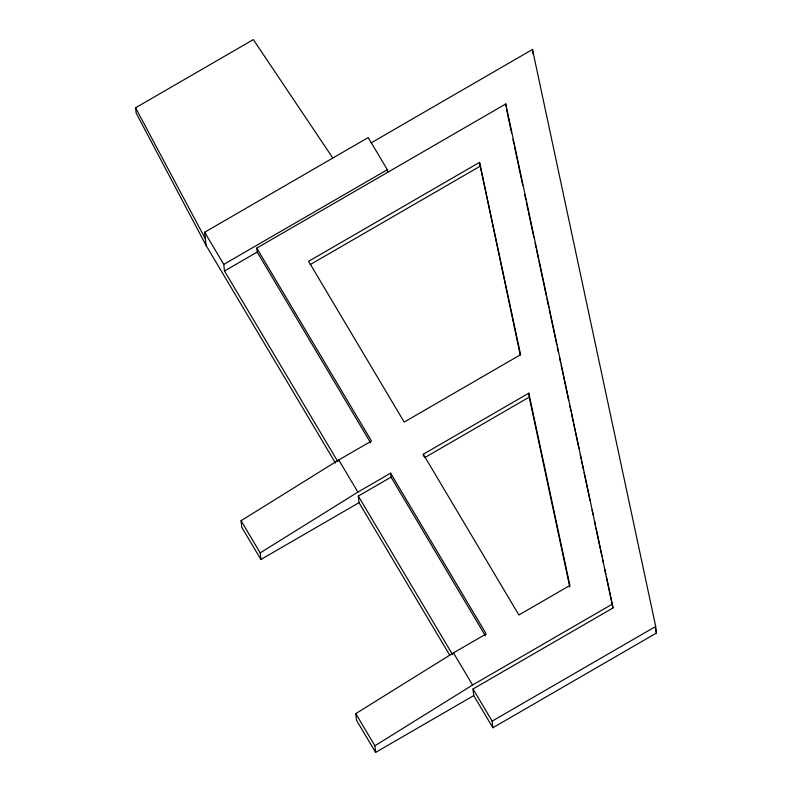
<?xml version="1.0" encoding="UTF-8"?>
<svg xmlns="http://www.w3.org/2000/svg" width="792" height="792" viewBox="0 0 792 792"><rect width="100%" height="100%" fill="white"/><g stroke="black" fill="none" stroke-linecap="round" stroke-linejoin="round"><path stroke-width="1.19" d="M260.905 559.489L260.182 552.875L357.885 492.099L390.595 473.171L391.03 477.13L358.321 496.069L359.033 502.673L260.905 559.489L241.788 527.333L241.065 520.73L338.768 459.954L371.478 441.015L256.766 248.104L505.781 103.94L613.008 607.949L473.022 688.981L473.745 695.594L492.862 727.739L656.419 633.056L655.697 626.452L532.481 49.48L371.062 142.926M473.745 695.594L375.616 752.4L356.489 720.245L355.776 713.642L453.479 652.865L486.189 633.927L390.595 473.171M375.616 752.4L374.893 745.797L472.596 685.021L612.572 603.979M335.501 463.092L206.088 245.451L136.155 113.058L135.581 107.771L253.341 39.6L332.788 157.994M206.088 245.451L204.653 232.244L368.211 137.56L387.328 169.706L387.615 172.349M337.937 461.795L224.492 271.003L223.77 264.389L387.328 169.706M224.492 271.003L257.202 252.064L256.766 248.104M479.516 162.37L308.603 261.32L404.187 422.077L520.591 354.687L479.516 162.37L520.245 355.024M310.098 264.657L479.952 166.33M423.304 454.232L528.808 393.159L569.884 585.476L518.899 614.988L423.304 454.232L423.522 456.212M424.809 457.578L529.234 397.119L528.808 393.159M492.862 727.739L492.149 721.136L655.697 626.452M257.202 252.064L370.646 442.857M391.03 477.13L485.357 635.778M204.653 232.244L223.77 264.389M338.768 459.954L357.885 492.099M453.479 652.865L472.596 685.021M358.321 496.069L452.648 654.717M473.022 688.981L492.149 721.136M359.033 502.673L449.599 654.974M241.065 520.73L260.182 552.875M355.776 713.642L374.893 745.797M135.581 107.771L205.366 238.847M655.38 628.224L656.419 633.056M506.474 109.118L511.632 133.274M512.919 139.313L513.949 144.144M514.473 146.56L522.72 185.209M524.789 194.872L525.819 199.703M526.333 202.118L528.135 210.573M528.66 212.989L533.818 237.145M535.105 243.184L536.135 248.015M536.649 250.43L538.461 258.885M538.976 261.301L546.45 296.327M546.965 298.742L548.777 307.197M549.292 309.613L556.776 344.639M557.291 347.054L558.32 351.886M559.607 357.925L560.637 362.756M561.162 365.171L568.636 400.198M569.923 406.237L570.963 411.068M571.477 413.483L573.279 421.938M573.794 424.354L578.952 448.51M580.249 454.549L581.279 459.38M581.793 461.795L583.595 470.26M584.11 472.675L590.05 500.455M592.109 510.117L593.139 514.948M594.436 520.987L595.465 525.819M595.98 528.234L601.91 556.014M602.425 558.429L603.464 563.261M604.751 569.299L605.781 574.131M606.296 576.546L613.008 607.949M529.234 397.119L569.794 587.021M532.481 49.48L532.957 53.886M505.781 103.94L506.108 106.91"/></g></svg>
